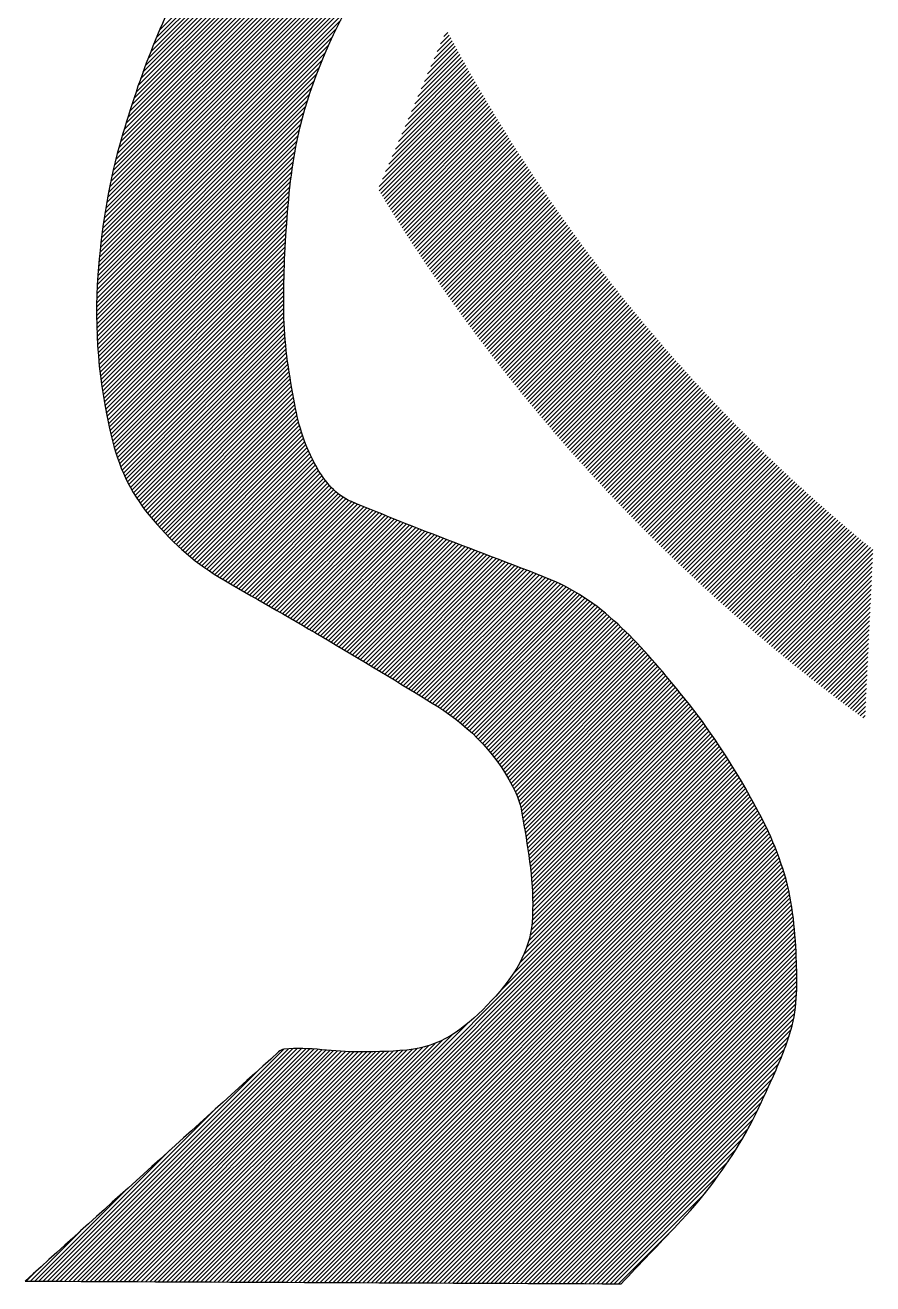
# Model space of a CAD drawing. Header units: inches. Extents: x 985 to 11353, y 526 to 2181.
# Drawn here: x 5984.98 to 5990.23, y 1156.38 to 1164.18 of the extents above; entities that cross this region are included whole.
import ezdxf

# ---------------------------------------------------------------- set-up
doc = ezdxf.new("R2010")
doc.units = ezdxf.units.IN
doc.header["$MEASUREMENT"] = 0
doc.layers.add('CABLE ROUTE FOR TOTAL PLANE-EMBED 2_DWG$0$SILICAGEL BORDER', color=7, linetype='Continuous')
doc.layers.add('ONDOCS', color=7, linetype='Continuous', lineweight=0)

# ---------------------------------------------------------------- blocks, each defined once
blk = doc.blocks.new('240A1')
at = {"layer": 'ONDOCS', "color": 7, "linetype": 'Continuous', "lineweight": -3, "ltscale": 100}
for p, q in [((1046096.3055, 286297.6423), (1046098.5078, 286299.8447)), ((1046096.3121, 286297.663), (1046098.4887, 286299.8396)), ((1046096.3189, 286297.684), (1046098.4695, 286299.8346)), ((1046096.326, 286297.7053), (1046098.4504, 286299.8297)), ((1046096.3334, 286297.7267), (1046098.4313, 286299.8247)), ((1046096.341, 286297.7485), (1046098.4121, 286299.8197)), ((1046096.3489, 286297.7705), (1046098.3929, 286299.8146)), ((1046096.3571, 286297.7929), (1046098.3736, 286299.8094)), ((1046096.3656, 286297.8156), (1046098.354, 286299.804)), ((1046096.3745, 286297.8386), (1046098.3344, 286299.7985)), ((1046096.3838, 286297.862), (1046098.3144, 286299.7927)), ((1046096.3935, 286297.8859), (1046098.2942, 286299.7866)), ((1046096.4037, 286297.9102), (1046098.2737, 286299.7802)), ((1046096.299, 286297.6217), (1046097.9543, 286299.277)), ((1046096.2928, 286297.6013), (1046097.8328, 286299.1413)), ((1046096.2867, 286297.5811), (1046097.7497, 286299.0441)), ((1046096.2808, 286297.5611), (1046097.6829, 286298.9632)), ((1046096.2751, 286297.5412), (1046097.6257, 286298.8918)), ((1046096.2696, 286297.5215), (1046097.5749, 286298.8269)), ((1046096.2643, 286297.5021), (1046097.5288, 286298.7666)), ((1046096.2593, 286297.483), (1046097.4862, 286298.7099)), ((1046096.2547, 286297.4642), (1046097.4466, 286298.6561)), ((1046096.2503, 286297.4457), (1046097.4093, 286298.6047)), ((1046096.2462, 286297.4274), (1046097.374, 286298.5552)), ((1046096.2423, 286297.4094), (1046097.3413, 286298.5084)), ((1046096.2386, 286297.3916), (1046097.311, 286298.464)), ((1046096.2352, 286297.374), (1046097.2828, 286298.4216)), ((1046096.232, 286297.3566), (1046097.2562, 286298.3809)), ((1046096.2289, 286297.3395), (1046097.2312, 286298.3417)), ((1046096.226, 286297.3224), (1046097.2074, 286298.3038)), ((1046096.2233, 286297.3056), (1046097.1848, 286298.267)), ((1046096.2208, 286297.2889), (1046097.1631, 286298.2312)), ((1046096.2161, 286297.256), (1046097.1224, 286298.1623)), ((1046096.2184, 286297.2724), (1046097.1424, 286298.1964)), ((1046096.214, 286297.2397), (1046097.1032, 286298.1289)), ((1046096.212, 286297.2236), (1046097.0847, 286298.0962)), ((1046096.2084, 286297.1917), (1046097.0493, 286298.0326)), ((1046096.2102, 286297.2076), (1046097.0667, 286298.0641)), ((1046096.2068, 286297.1759), (1046097.0326, 286298.0017)), ((1046096.2052, 286297.1602), (1046097.0168, 286297.9718)), ((1046096.2025, 286297.1292), (1046096.9882, 286297.9149)), ((1046096.2038, 286297.1446), (1046097.0021, 286297.9429)), ((1046096.2012, 286297.1138), (1046096.9753, 286297.8878)), ((1046097.3105, 286297.8146), (1046097.3705, 286297.8747)), ((1046097.3211, 286297.8394), (1046097.3656, 286297.8839)), ((1046097.3318, 286297.8642), (1046097.3606, 286297.8931)), ((1046097.3424, 286297.889), (1046097.3557, 286297.9023)), ((1046096.199, 286297.0833), (1046096.952, 286297.8362)), ((1046096.2001, 286297.0985), (1046096.9632, 286297.8616)), ((1046097.2572, 286297.6907), (1046097.3955, 286297.829)), ((1046097.2679, 286297.7155), (1046097.3905, 286297.8381)), ((1046097.2785, 286297.7403), (1046097.3855, 286297.8472)), ((1046097.2892, 286297.7651), (1046097.3805, 286297.8564)), ((1046097.2998, 286297.7899), (1046097.3755, 286297.8655)), ((1046096.1974, 286297.0534), (1046096.9317, 286297.7877)), ((1046096.1981, 286297.0683), (1046096.9415, 286297.8116)), ((1046097.204, 286297.5667), (1046097.4208, 286297.7836)), ((1046097.2146, 286297.5915), (1046097.4157, 286297.7926)), ((1046097.2253, 286297.6163), (1046097.4107, 286297.8017)), ((1046097.2359, 286297.6411), (1046097.4056, 286297.8108)), ((1046097.2466, 286297.6659), (1046097.4005, 286297.8199)), ((1046096.1963, 286297.024), (1046096.9143, 286297.742)), ((1046096.1968, 286297.0386), (1046096.9227, 286297.7645)), ((1046097.1614, 286297.4676), (1046097.4413, 286297.7475)), ((1046097.172, 286297.4923), (1046097.4362, 286297.7565)), ((1046097.1827, 286297.5171), (1046097.4311, 286297.7655)), ((1046097.1933, 286297.5419), (1046097.4259, 286297.7745)), ((1046096.196, 286297.0095), (1046096.9064, 286297.72)), ((1046097.1291, 286297.3787), (1046097.4621, 286297.7117)), ((1046097.1294, 286297.3932), (1046097.4569, 286297.7206)), ((1046097.1344, 286297.3699), (1046097.4673, 286297.7028)), ((1046097.1401, 286297.418), (1046097.4517, 286297.7296)), ((1046097.1507, 286297.4428), (1046097.4465, 286297.7385)), ((1046096.1957, 286296.9809), (1046096.8925, 286297.6777)), ((1046096.1958, 286296.9952), (1046096.8992, 286297.6986)), ((1046097.1398, 286297.3611), (1046097.4725, 286297.6939)), ((1046097.1452, 286297.3524), (1046097.4778, 286297.685)), ((1046097.1506, 286297.3436), (1046097.483, 286297.6761)), ((1046097.156, 286297.3349), (1046097.4883, 286297.6672)), ((1046097.1614, 286297.3261), (1046097.4936, 286297.6584)), ((1046096.1957, 286296.9668), (1046096.8862, 286297.6574)), ((1046096.1958, 286296.9528), (1046096.8805, 286297.6375)), ((1046096.1961, 286296.9389), (1046096.8752, 286297.618)), ((1046097.1668, 286297.3174), (1046097.4989, 286297.6495)), ((1046097.1722, 286297.3087), (1046097.5042, 286297.6407)), ((1046097.1777, 286297.3), (1046097.5095, 286297.6319)), ((1046097.1832, 286297.2914), (1046097.5149, 286297.6231)), ((1046096.1964, 286296.9252), (1046096.8703, 286297.599)), ((1046096.1969, 286296.9115), (1046096.8658, 286297.5803)), ((1046097.1886, 286297.2827), (1046097.5202, 286297.6143)), ((1046097.1941, 286297.2741), (1046097.5256, 286297.6055)), ((1046097.1996, 286297.2654), (1046097.531, 286297.5968)), ((1046097.2052, 286297.2568), (1046097.5364, 286297.588)), ((1046097.2107, 286297.2482), (1046097.5418, 286297.5793)), ((1046096.1975, 286296.8979), (1046096.8617, 286297.5621)), ((1046096.1982, 286296.8844), (1046096.8579, 286297.5442)), ((1046097.2162, 286297.2396), (1046097.5472, 286297.5706)), ((1046097.2218, 286297.231), (1046097.5527, 286297.5619)), ((1046097.2273, 286297.2224), (1046097.5581, 286297.5532)), ((1046097.2329, 286297.2138), (1046097.5636, 286297.5445)), ((1046097.2385, 286297.2053), (1046097.5691, 286297.5359)), ((1046096.1989, 286296.8711), (1046096.8544, 286297.5265)), ((1046096.1998, 286296.8578), (1046096.8512, 286297.5092)), ((1046096.2008, 286296.8446), (1046096.8482, 286297.4921)), ((1046097.2441, 286297.1968), (1046097.5746, 286297.5272)), ((1046097.2497, 286297.1882), (1046097.5801, 286297.5186)), ((1046097.2554, 286297.1797), (1046097.5856, 286297.51)), ((1046097.261, 286297.1712), (1046097.5911, 286297.5014)), ((1046097.2667, 286297.1627), (1046097.5967, 286297.4928)), ((1046096.2018, 286296.8316), (1046096.8455, 286297.4752)), ((1046096.203, 286296.8186), (1046096.843, 286297.4586)), ((1046097.2723, 286297.1543), (1046097.6023, 286297.4842)), ((1046097.278, 286297.1458), (1046097.6078, 286297.4756)), ((1046097.2837, 286297.1373), (1046097.6134, 286297.4671)), ((1046097.2894, 286297.1289), (1046097.619, 286297.4585)), ((1046096.2042, 286296.8057), (1046096.8407, 286297.4421)), ((1046096.2056, 286296.7928), (1046096.8385, 286297.4258)), ((1046096.207, 286296.7801), (1046096.8366, 286297.4097)), ((1046097.2951, 286297.1205), (1046097.6246, 286297.45)), ((1046097.3008, 286297.1121), (1046097.6303, 286297.4415)), ((1046097.3066, 286297.1037), (1046097.6359, 286297.433)), ((1046097.3123, 286297.0953), (1046097.6416, 286297.4245)), ((1046097.3181, 286297.0869), (1046097.6472, 286297.416)), ((1046096.2085, 286296.7675), (1046096.8347, 286297.3937)), ((1046096.2101, 286296.7549), (1046096.833, 286297.3779)), ((1046097.3239, 286297.0785), (1046097.6529, 286297.4076)), ((1046097.3297, 286297.0702), (1046097.6586, 286297.3991)), ((1046097.3355, 286297.0618), (1046097.6643, 286297.3907)), ((1046097.3413, 286297.0535), (1046097.6701, 286297.3823)), ((1046097.3471, 286297.0452), (1046097.6758, 286297.3739)), ((1046096.2117, 286296.7424), (1046096.8314, 286297.3621)), ((1046096.2135, 286296.73), (1046096.8299, 286297.3465)), ((1046096.2153, 286296.7177), (1046096.8285, 286297.3309)), ((1046097.353, 286297.0369), (1046097.6815, 286297.3655)), ((1046097.3588, 286297.0286), (1046097.6873, 286297.3571)), ((1046097.3647, 286297.0203), (1046097.6931, 286297.3487)), ((1046097.3705, 286297.0121), (1046097.6989, 286297.3404)), ((1046097.3764, 286297.0038), (1046097.7047, 286297.332)), ((1046096.2172, 286296.7055), (1046096.8272, 286297.3155)), ((1046096.2191, 286296.6933), (1046096.826, 286297.3001)), ((1046096.2212, 286296.6812), (1046096.8248, 286297.2848)), ((1046097.3823, 286296.9956), (1046097.7105, 286297.3237)), ((1046097.3882, 286296.9873), (1046097.7163, 286297.3154)), ((1046097.3942, 286296.9791), (1046097.7222, 286297.3071)), ((1046097.4001, 286296.9709), (1046097.728, 286297.2988)), ((1046097.4061, 286296.9627), (1046097.7339, 286297.2905)), ((1046096.2233, 286296.6691), (1046096.8237, 286297.2696)), ((1046096.2255, 286296.6572), (1046096.8226, 286297.2544)), ((1046097.412, 286296.9545), (1046097.7398, 286297.2823)), ((1046097.418, 286296.9464), (1046097.7457, 286297.274)), ((1046097.424, 286296.9382), (1046097.7516, 286297.2658)), ((1046097.43, 286296.9301), (1046097.7575, 286297.2576)), ((1046097.436, 286296.9219), (1046097.7634, 286297.2494)), ((1046096.2277, 286296.6453), (1046096.8216, 286297.2392)), ((1046096.2301, 286296.6335), (1046096.8207, 286297.2241)), ((1046096.2324, 286296.6217), (1046096.8198, 286297.2091)), ((1046097.442, 286296.9138), (1046097.7694, 286297.2412)), ((1046097.448, 286296.9057), (1046097.7753, 286297.233)), ((1046097.4541, 286296.8976), (1046097.7813, 286297.2248)), ((1046097.4601, 286296.8895), (1046097.7873, 286297.2167)), ((1046097.4662, 286296.8814), (1046097.7933, 286297.2085)), ((1046096.2349, 286296.6101), (1046096.819, 286297.1941)), ((1046096.2374, 286296.5984), (1046096.8182, 286297.1792)), ((1046096.24, 286296.5869), (1046096.8175, 286297.1644)), ((1046097.4723, 286296.8734), (1046097.7993, 286297.2004)), ((1046097.4784, 286296.8653), (1046097.8054, 286297.1923)), ((1046097.4845, 286296.8573), (1046097.8114, 286297.1842)), ((1046097.4906, 286296.8493), (1046097.8174, 286297.1761)), ((1046097.4967, 286296.8413), (1046097.8235, 286297.168)), ((1046097.5029, 286296.8333), (1046097.8296, 286297.16)), ((1046096.2427, 286296.5754), (1046096.8169, 286297.1496)), ((1046096.2454, 286296.564), (1046096.8163, 286297.1349)), ((1046096.2482, 286296.5527), (1046096.8158, 286297.1202)), ((1046097.509, 286296.8253), (1046097.8357, 286297.1519)), ((1046097.5152, 286296.8173), (1046097.8418, 286297.1439)), ((1046097.5214, 286296.8093), (1046097.8479, 286297.1359)), ((1046097.5276, 286296.8014), (1046097.854, 286297.1278)), ((1046097.5338, 286296.7934), (1046097.8602, 286297.1198)), ((1046096.2512, 286296.5415), (1046096.8153, 286297.1056)), ((1046096.2543, 286296.5305), (1046096.8149, 286297.0911)), ((1046096.2575, 286296.5196), (1046096.8146, 286297.0766)), ((1046097.54, 286296.7855), (1046097.8663, 286297.1119)), ((1046097.5462, 286296.7776), (1046097.8725, 286297.1039)), ((1046097.5524, 286296.7697), (1046097.8787, 286297.0959)), ((1046097.5587, 286296.7618), (1046097.8849, 286297.088)), ((1046097.565, 286296.7539), (1046097.8911, 286297.0801)), ((1046096.2609, 286296.5088), (1046096.8144, 286297.0622)), ((1046096.2645, 286296.4982), (1046096.8142, 286297.0479)), ((1046097.5712, 286296.7461), (1046097.8973, 286297.0721)), ((1046097.5775, 286296.7382), (1046097.9035, 286297.0642)), ((1046097.5838, 286296.7303), (1046097.9098, 286297.0563)), ((1046097.5901, 286296.7225), (1046097.9161, 286297.0484)), ((1046097.5964, 286296.7147), (1046097.9223, 286297.0406)), ((1046096.2681, 286296.4877), (1046096.8141, 286297.0337)), ((1046096.2719, 286296.4774), (1046096.8141, 286297.0195)), ((1046096.2759, 286296.4672), (1046096.8141, 286297.0054)), ((1046097.6028, 286296.7069), (1046097.9286, 286297.0327)), ((1046097.6091, 286296.6991), (1046097.9349, 286297.0249)), ((1046097.6155, 286296.6913), (1046097.9412, 286297.017)), ((1046097.6219, 286296.6835), (1046097.9476, 286297.0092)), ((1046097.6282, 286296.6758), (1046097.9539, 286297.0014)), ((1046097.6346, 286296.668), (1046097.9602, 286296.9936)), ((1046096.28, 286296.4571), (1046096.8142, 286296.9914)), ((1046096.2842, 286296.4472), (1046096.8144, 286296.9775)), ((1046096.2886, 286296.4374), (1046096.8147, 286296.9636)), ((1046097.641, 286296.6603), (1046097.9666, 286296.9859)), ((1046097.6474, 286296.6526), (1046097.973, 286296.9781)), ((1046097.6539, 286296.6448), (1046097.9794, 286296.9703)), ((1046097.6603, 286296.6371), (1046097.9858, 286296.9626)), ((1046097.6668, 286296.6295), (1046097.9922, 286296.9549)), ((1046096.2931, 286296.4278), (1046096.8151, 286296.9498)), ((1046096.2977, 286296.4183), (1046096.8156, 286296.9362)), ((1046096.3025, 286296.409), (1046096.8163, 286296.9228)), ((1046097.6732, 286296.6218), (1046097.9986, 286296.9472)), ((1046097.6797, 286296.6141), (1046098.0051, 286296.9395)), ((1046097.6862, 286296.6065), (1046098.0115, 286296.9318)), ((1046097.6927, 286296.5988), (1046098.018, 286296.9241)), ((1046097.6992, 286296.5912), (1046098.0244, 286296.9164)), ((1046096.3074, 286296.3998), (1046096.8172, 286296.9095)), ((1046096.3125, 286296.3907), (1046096.8181, 286296.8963)), ((1046096.3177, 286296.3817), (1046096.8193, 286296.8833)), ((1046096.323, 286296.3729), (1046096.8205, 286296.8704)), ((1046097.7057, 286296.5836), (1046098.0309, 286296.9088)), ((1046097.7123, 286296.576), (1046098.0374, 286296.9011)), ((1046097.7188, 286296.5684), (1046098.044, 286296.8935)), ((1046097.7254, 286296.5608), (1046098.0505, 286296.8859)), ((1046097.7319, 286296.5532), (1046098.057, 286296.8783)), ((1046097.7385, 286296.5456), (1046098.0636, 286296.8707)), ((1046096.3285, 286296.3643), (1046096.8218, 286296.8576)), ((1046096.3341, 286296.3557), (1046096.8233, 286296.8449)), ((1046096.3398, 286296.3473), (1046096.8248, 286296.8323)), ((1046097.7451, 286296.5381), (1046098.0702, 286296.8631)), ((1046097.7517, 286296.5306), (1046098.0767, 286296.8556)), ((1046097.7583, 286296.523), (1046098.0833, 286296.848)), ((1046097.765, 286296.5155), (1046098.0899, 286296.8405)), ((1046097.7716, 286296.508), (1046098.0966, 286296.833)), ((1046096.3457, 286296.339), (1046096.8264, 286296.8197)), ((1046096.3517, 286296.3309), (1046096.8281, 286296.8073)), ((1046096.3578, 286296.3228), (1046096.8299, 286296.7949)), ((1046097.7783, 286296.5005), (1046098.1032, 286296.8255)), ((1046097.7849, 286296.4931), (1046098.1098, 286296.818)), ((1046097.7916, 286296.4856), (1046098.1165, 286296.8105)), ((1046097.7983, 286296.4781), (1046098.1232, 286296.803)), ((1046097.805, 286296.4707), (1046098.1298, 286296.7955)), ((1046097.8117, 286296.4633), (1046098.1365, 286296.7881)), ((1046096.364, 286296.3149), (1046096.8317, 286296.7826)), ((1046096.3704, 286296.3071), (1046096.8336, 286296.7704)), ((1046096.3768, 286296.2994), (1046096.8356, 286296.7582)), ((1046096.3833, 286296.2918), (1046096.8376, 286296.746)), ((1046097.8184, 286296.4558), (1046098.1432, 286296.7807)), ((1046097.8252, 286296.4484), (1046098.15, 286296.7732)), ((1046097.8319, 286296.441), (1046098.1567, 286296.7658)), ((1046097.8387, 286296.4337), (1046098.1634, 286296.7584)), ((1046097.8454, 286296.4263), (1046098.1702, 286296.751)), ((1046097.8522, 286296.4189), (1046098.177, 286296.7437)), ((1046096.3899, 286296.2842), (1046096.8396, 286296.734)), ((1046096.3965, 286296.2766), (1046096.8417, 286296.7219)), ((1046096.4031, 286296.2692), (1046096.8438, 286296.7099)), ((1046097.859, 286296.4116), (1046098.1838, 286296.7363)), ((1046097.8658, 286296.4042), (1046098.1905, 286296.729)), ((1046097.8726, 286296.3969), (1046098.1974, 286296.7216)), ((1046097.8795, 286296.3896), (1046098.2042, 286296.7143)), ((1046097.8863, 286296.3823), (1046098.211, 286296.707)), ((1046096.4098, 286296.2617), (1046096.846, 286296.6979)), ((1046096.4166, 286296.2544), (1046096.8482, 286296.6859)), ((1046096.4235, 286296.2471), (1046096.8504, 286296.674)), ((1046096.4304, 286296.2399), (1046096.8526, 286296.6621)), ((1046097.8932, 286296.375), (1046098.2179, 286296.6997)), ((1046097.9, 286296.3677), (1046098.2247, 286296.6924)), ((1046097.9069, 286296.3605), (1046098.2316, 286296.6852)), ((1046097.9138, 286296.3532), (1046098.2385, 286296.6779)), ((1046097.9207, 286296.346), (1046098.2454, 286296.6707)), ((1046097.9276, 286296.3387), (1046098.2523, 286296.6634)), ((1046096.4374, 286296.2327), (1046096.855, 286296.6504)), ((1046096.4445, 286296.2257), (1046096.8576, 286296.6388)), ((1046096.4516, 286296.2187), (1046096.8603, 286296.6273)), ((1046097.9345, 286296.3315), (1046098.2592, 286296.6562)), ((1046097.9415, 286296.3243), (1046098.2661, 286296.649)), ((1046097.9484, 286296.3171), (1046098.2731, 286296.6418)), ((1046097.9554, 286296.3099), (1046098.2801, 286296.6346)), ((1046097.9623, 286296.3028), (1046098.287, 286296.6275)), ((1046097.9693, 286296.2956), (1046098.294, 286296.6203)), ((1046096.4588, 286296.2117), (1046096.8631, 286296.616)), ((1046096.4661, 286296.2049), (1046096.8661, 286296.6049)), ((1046096.4735, 286296.1981), (1046096.8693, 286296.5939)), ((1046096.481, 286296.1914), (1046096.8726, 286296.5831)), ((1046097.9763, 286296.2885), (1046098.301, 286296.6132)), ((1046097.9833, 286296.2813), (1046098.308, 286296.606)), ((1046097.9903, 286296.2742), (1046098.315, 286296.5989)), ((1046097.9974, 286296.2671), (1046098.3221, 286296.5918)), ((1046098.0044, 286296.26), (1046098.3291, 286296.5847)), ((1046098.0115, 286296.2529), (1046098.3362, 286296.5776)), ((1046096.4885, 286296.1848), (1046096.876, 286296.5724)), ((1046096.4961, 286296.1783), (1046096.8797, 286296.5618)), ((1046096.5038, 286296.1719), (1046096.8834, 286296.5515)), ((1046096.5116, 286296.1655), (1046096.8873, 286296.5412)), ((1046098.0185, 286296.2458), (1046098.3433, 286296.5706)), ((1046098.0256, 286296.2387), (1046098.3504, 286296.5635)), ((1046098.0327, 286296.2317), (1046098.3575, 286296.5565)), ((1046098.0398, 286296.2246), (1046098.3646, 286296.5494)), ((1046098.0469, 286296.2176), (1046098.3717, 286296.5424)), ((1046096.5195, 286296.1593), (1046096.8914, 286296.5312)), ((1046096.5275, 286296.1531), (1046096.8956, 286296.5212)), ((1046096.5355, 286296.147), (1046096.9, 286296.5115)), ((1046096.5437, 286296.141), (1046096.9045, 286296.5018)), ((1046098.054, 286296.2106), (1046098.3788, 286296.5354)), ((1046098.0611, 286296.2036), (1046098.386, 286296.5284)), ((1046098.0683, 286296.1966), (1046098.3931, 286296.5214)), ((1046098.0754, 286296.1896), (1046098.4003, 286296.5145)), ((1046098.0826, 286296.1826), (1046098.4075, 286296.5075)), ((1046098.0898, 286296.1757), (1046098.4147, 286296.5006)), ((1046096.552, 286296.1351), (1046096.9091, 286296.4923)), ((1046096.5603, 286296.1294), (1046096.9139, 286296.483)), ((1046096.5688, 286296.1237), (1046096.9188, 286296.4738)), ((1046096.5773, 286296.1181), (1046096.9239, 286296.4647)), ((1046096.5859, 286296.1126), (1046096.9291, 286296.4558)), ((1046098.097, 286296.1687), (1046098.4219, 286296.4937)), ((1046098.1042, 286296.1618), (1046098.4292, 286296.4867)), ((1046098.1114, 286296.1549), (1046098.4364, 286296.4798)), ((1046098.1186, 286296.1479), (1046098.4436, 286296.4729)), ((1046098.1259, 286296.141), (1046098.4509, 286296.4661)), ((1046098.1331, 286296.1341), (1046098.4582, 286296.4592)), ((1046096.5947, 286296.1072), (1046096.9346, 286296.447)), ((1046096.6035, 286296.1019), (1046096.9402, 286296.4385)), ((1046096.6124, 286296.0966), (1046096.946, 286296.4302)), ((1046096.6213, 286296.0914), (1046096.952, 286296.4221)), ((1046096.6302, 286296.0861), (1046096.9583, 286296.4142)), ((1046098.1404, 286296.1273), (1046098.4655, 286296.4524)), ((1046098.1477, 286296.1204), (1046098.4728, 286296.4455)), ((1046098.155, 286296.1135), (1046098.4801, 286296.4387)), ((1046098.1622, 286296.1067), (1046098.4874, 286296.4319)), ((1046098.1696, 286296.0999), (1046098.4948, 286296.4251)), ((1046098.1769, 286296.093), (1046098.5021, 286296.4183)), ((1046098.1842, 286296.0862), (1046098.5095, 286296.4115)), ((1046096.6391, 286296.0809), (1046096.9649, 286296.4066)), ((1046096.6481, 286296.0757), (1046096.9716, 286296.3993)), ((1046096.657, 286296.0705), (1046096.9787, 286296.3922)), ((1046096.6659, 286296.0653), (1046096.9861, 286296.3854)), ((1046096.6749, 286296.0601), (1046096.9938, 286296.379)), ((1046096.6839, 286296.0549), (1046097.0018, 286296.3729)), ((1046098.1916, 286296.0794), (1046098.5169, 286296.4047)), ((1046098.1989, 286296.0727), (1046098.5242, 286296.398)), ((1046098.2063, 286296.0659), (1046098.5317, 286296.3913)), ((1046098.2137, 286296.0591), (1046098.5391, 286296.3845)), ((1046098.2211, 286296.0524), (1046098.5465, 286296.3778)), ((1046098.2285, 286296.0456), (1046098.5539, 286296.3711)), ((1046096.6928, 286296.0497), (1046097.0102, 286296.3671)), ((1046096.7018, 286296.0446), (1046097.019, 286296.3618)), ((1046096.7108, 286296.0394), (1046097.0283, 286296.3569)), ((1046096.7197, 286296.0342), (1046097.038, 286296.3525)), ((1046096.7287, 286296.0291), (1046097.048, 286296.3484)), ((1046096.7377, 286296.0239), (1046097.058, 286296.3442)), ((1046096.7467, 286296.0187), (1046097.068, 286296.3401)), ((1046096.7557, 286296.0136), (1046097.0781, 286296.336)), ((1046096.7647, 286296.0084), (1046097.0881, 286296.3319)), ((1046098.2359, 286296.0389), (1046098.5614, 286296.3644)), ((1046098.2433, 286296.0322), (1046098.5689, 286296.3577)), ((1046098.2507, 286296.0255), (1046098.5763, 286296.3511)), ((1046098.2582, 286296.0188), (1046098.5838, 286296.3444)), ((1046098.2657, 286296.0121), (1046098.5913, 286296.3378)), ((1046098.2731, 286296.0054), (1046098.5989, 286296.3312)), ((1046096.7737, 286296.0033), (1046097.0982, 286296.3278)), ((1046096.7826, 286295.9981), (1046097.1082, 286296.3237)), ((1046096.7916, 286295.993), (1046097.1183, 286296.3196)), ((1046096.8006, 286295.9878), (1046097.1284, 286296.3156)), ((1046096.8096, 286295.9827), (1046097.1385, 286296.3115)), ((1046096.8186, 286295.9775), (1046097.1486, 286296.3075)), ((1046096.8276, 286295.9724), (1046097.1587, 286296.3035)), ((1046096.8366, 286295.9672), (1046097.1688, 286296.2994)), ((1046096.8456, 286295.9621), (1046097.1789, 286296.2954)), ((1046096.8545, 286295.9569), (1046097.189, 286296.2914)), ((1046096.8635, 286295.9517), (1046097.1992, 286296.2874)), ((1046098.2806, 286295.9988), (1046098.6064, 286296.3246)), ((1046098.2881, 286295.9921), (1046098.6139, 286296.318)), ((1046098.2956, 286295.9855), (1046098.6215, 286296.3114)), ((1046098.3031, 286295.9789), (1046098.6291, 286296.3048)), ((1046098.3107, 286295.9723), (1046098.6366, 286296.2982)), ((1046098.3182, 286295.9657), (1046098.6442, 286296.2917)), ((1046096.8725, 286295.9465), (1046097.2093, 286296.2834)), ((1046096.8814, 286295.9414), (1046097.2194, 286296.2794)), ((1046096.8904, 286295.9362), (1046097.2296, 286296.2754)), ((1046096.8993, 286295.931), (1046097.2397, 286296.2714)), ((1046096.9082, 286295.9258), (1046097.2499, 286296.2674)), ((1046096.9172, 286295.9205), (1046097.26, 286296.2634)), ((1046096.9261, 286295.9153), (1046097.2702, 286296.2594)), ((1046096.935, 286295.9101), (1046097.2804, 286296.2554)), ((1046096.9439, 286295.9048), (1046097.2905, 286296.2515)), ((1046096.9528, 286295.8996), (1046097.3007, 286296.2475)), ((1046098.3258, 286295.9591), (1046098.6518, 286296.2852)), ((1046098.3333, 286295.9525), (1046098.6595, 286296.2786)), ((1046098.3409, 286295.946), (1046098.6671, 286296.2721)), ((1046098.3485, 286295.9394), (1046098.6747, 286296.2656)), ((1046098.3561, 286295.9329), (1046098.6824, 286296.2592)), ((1046098.3637, 286295.9264), (1046098.6901, 286296.2527)), ((1046098.3714, 286295.9198), (1046098.6978, 286296.2462)), ((1046096.9617, 286295.8943), (1046097.3108, 286296.2435)), ((1046096.9706, 286295.8891), (1046097.321, 286296.2395)), ((1046096.9795, 286295.8838), (1046097.3312, 286296.2355)), ((1046096.9883, 286295.8786), (1046097.3414, 286296.2316)), ((1046096.9972, 286295.8733), (1046097.3516, 286296.2276)), ((1046097.0061, 286295.868), (1046097.3618, 286296.2237)), ((1046097.015, 286295.8628), (1046097.372, 286296.2198)), ((1046097.0238, 286295.8575), (1046097.3822, 286296.2159)), ((1046097.0327, 286295.8522), (1046097.3925, 286296.212)), ((1046097.0416, 286295.8469), (1046097.4027, 286296.2081)), ((1046097.0504, 286295.8417), (1046097.4129, 286296.2042)), ((1046098.379, 286295.9133), (1046098.7054, 286296.2398)), ((1046098.3867, 286295.9068), (1046098.7132, 286296.2333)), ((1046098.3943, 286295.9004), (1046098.7209, 286296.2269)), ((1046098.402, 286295.8939), (1046098.7286, 286296.2205)), ((1046098.4097, 286295.8874), (1046098.7364, 286296.2141)), ((1046098.4174, 286295.881), (1046098.7441, 286296.2077)), ((1046097.0593, 286295.8364), (1046097.4232, 286296.2003)), ((1046097.0681, 286295.8311), (1046097.4334, 286296.1964)), ((1046097.077, 286295.8258), (1046097.4437, 286296.1925)), ((1046097.0858, 286295.8205), (1046097.4539, 286296.1886)), ((1046097.0947, 286295.8152), (1046097.4642, 286296.1847)), ((1046097.1035, 286295.8099), (1046097.4745, 286296.1808)), ((1046097.1123, 286295.8046), (1046097.4847, 286296.177)), ((1046097.1212, 286295.7993), (1046097.495, 286296.1731)), ((1046097.13, 286295.7939), (1046097.5052, 286296.1692)), ((1046097.1388, 286295.7886), (1046097.5155, 286296.1653)), ((1046098.4251, 286295.8746), (1046098.7519, 286296.2014)), ((1046098.4328, 286295.8681), (1046098.7597, 286296.195)), ((1046098.4405, 286295.8617), (1046098.7601, 286296.1813)), ((1046098.4483, 286295.8553), (1046098.7594, 286296.1664)), ((1046097.1476, 286295.7833), (1046097.5257, 286296.1614)), ((1046097.1564, 286295.778), (1046097.536, 286296.1575)), ((1046097.1652, 286295.7726), (1046097.5462, 286296.1536)), ((1046097.174, 286295.7673), (1046097.5564, 286296.1497)), ((1046097.1828, 286295.7619), (1046097.5666, 286296.1457)), ((1046097.1916, 286295.7566), (1046097.5769, 286296.1418)), ((1046097.2004, 286295.7512), (1046097.5871, 286296.1379)), ((1046097.2092, 286295.7459), (1046097.5972, 286296.1339)), ((1046097.218, 286295.7405), (1046097.6074, 286296.13)), ((1046097.2267, 286295.7351), (1046097.6176, 286296.126)), ((1046097.2355, 286295.7297), (1046097.6278, 286296.122)), ((1046098.4561, 286295.849), (1046098.7587, 286296.1516)), ((1046098.4638, 286295.8426), (1046098.758, 286296.1367)), ((1046098.4716, 286295.8362), (1046098.7573, 286296.1219)), ((1046097.2443, 286295.7244), (1046097.6379, 286296.118)), ((1046097.253, 286295.719), (1046097.648, 286296.114)), ((1046097.2618, 286295.7136), (1046097.6582, 286296.11)), ((1046097.2705, 286295.7082), (1046097.6683, 286296.1059)), ((1046097.2792, 286295.7028), (1046097.6783, 286296.1019)), ((1046097.288, 286295.6974), (1046097.6884, 286296.0978)), ((1046097.2967, 286295.6919), (1046097.6985, 286296.0937)), ((1046097.3054, 286295.6865), (1046097.7084, 286296.0895)), ((1046097.3141, 286295.6811), (1046097.7182, 286296.0852)), ((1046097.3228, 286295.6756), (1046097.7278, 286296.0807)), ((1046098.4794, 286295.8299), (1046098.7566, 286296.107)), ((1046098.4872, 286295.8235), (1046098.7559, 286296.0922)), ((1046097.3315, 286295.6702), (1046097.7373, 286296.076)), ((1046097.34, 286295.6646), (1046097.7467, 286296.0713)), ((1046097.3485, 286295.6589), (1046097.756, 286296.0664)), ((1046097.3568, 286295.6531), (1046097.7651, 286296.0613)), ((1046097.3651, 286295.6472), (1046097.7741, 286296.0562)), ((1046097.3733, 286295.6412), (1046097.783, 286296.0509)), ((1046097.3813, 286295.6351), (1046097.7917, 286296.0456)), ((1046097.3893, 286295.629), (1046097.8004, 286296.0401)), ((1046098.495, 286295.8172), (1046098.7552, 286296.0774)), ((1046098.5028, 286295.8109), (1046098.7544, 286296.0625)), ((1046098.5107, 286295.8046), (1046098.7537, 286296.0477)), ((1046097.3971, 286295.6227), (1046097.8089, 286296.0345)), ((1046097.4049, 286295.6163), (1046097.8174, 286296.0288)), ((1046097.4126, 286295.6098), (1046097.8257, 286296.023)), ((1046097.4201, 286295.6033), (1046097.834, 286296.0171)), ((1046097.4276, 286295.5966), (1046097.8422, 286296.0111)), ((1046097.435, 286295.5898), (1046097.8502, 286296.0051)), ((1046097.4422, 286295.5829), (1046097.8582, 286295.9989)), ((1046098.5185, 286295.7983), (1046098.753, 286296.0328)), ((1046098.5264, 286295.792), (1046098.7523, 286296.018)), ((1046098.5343, 286295.7858), (1046098.7516, 286296.0031)), ((1046097.4494, 286295.576), (1046097.8661, 286295.9927)), ((1046097.4565, 286295.5689), (1046097.8739, 286295.9863)), ((1046097.4634, 286295.5617), (1046097.8817, 286295.9799)), ((1046097.4703, 286295.5544), (1046097.8893, 286295.9735)), ((1046097.477, 286295.547), (1046097.8969, 286295.9669)), ((1046097.4837, 286295.5395), (1046097.9044, 286295.9603)), ((1046098.5422, 286295.7795), (1046098.7509, 286295.9883)), ((1046098.5501, 286295.7733), (1046098.7502, 286295.9734)), ((1046098.558, 286295.767), (1046098.7495, 286295.9586)), ((1046097.4902, 286295.5319), (1046097.9119, 286295.9536)), ((1046097.4966, 286295.5242), (1046097.9193, 286295.9468)), ((1046097.503, 286295.5164), (1046097.9266, 286295.94)), ((1046097.5092, 286295.5084), (1046097.9339, 286295.9331)), ((1046097.5153, 286295.5004), (1046097.9411, 286295.9262)), ((1046097.5212, 286295.4922), (1046097.9482, 286295.9192)), ((1046098.5659, 286295.7608), (1046098.7488, 286295.9437)), ((1046098.5738, 286295.7546), (1046098.7481, 286295.9289)), ((1046098.5818, 286295.7484), (1046098.7474, 286295.914)), ((1046097.5271, 286295.4839), (1046097.9553, 286295.9122)), ((1046097.5329, 286295.4756), (1046097.9624, 286295.9051)), ((1046097.5385, 286295.467), (1046097.9694, 286295.8979)), ((1046097.544, 286295.4584), (1046097.9763, 286295.8907)), ((1046097.5494, 286295.4497), (1046097.9832, 286295.8835)), ((1046097.5547, 286295.4408), (1046097.9901, 286295.8762)), ((1046098.5898, 286295.7422), (1046098.7467, 286295.8992)), ((1046098.5977, 286295.7361), (1046098.746, 286295.8843)), ((1046097.5598, 286295.4318), (1046097.9969, 286295.8689)), ((1046097.5648, 286295.4227), (1046098.0036, 286295.8615)), ((1046097.5697, 286295.4134), (1046098.0104, 286295.8541)), ((1046097.5745, 286295.404), (1046098.0171, 286295.8467)), ((1046097.5791, 286295.3945), (1046098.0238, 286295.8392)), ((1046097.5835, 286295.3848), (1046098.0304, 286295.8317)), ((1046098.6057, 286295.7299), (1046098.7453, 286295.8695)), ((1046098.6137, 286295.7238), (1046098.7446, 286295.8546)), ((1046098.6217, 286295.7176), (1046098.7439, 286295.8398)), ((1046097.5875, 286295.3747), (1046098.037, 286295.8241)), ((1046097.5911, 286295.3641), (1046098.0436, 286295.8166)), ((1046097.5943, 286295.3531), (1046098.0501, 286295.809)), ((1046097.5971, 286295.3418), (1046098.0566, 286295.8014)), ((1046097.5995, 286295.3301), (1046098.0631, 286295.7937)), ((1046098.6297, 286295.7115), (1046098.7431, 286295.8249)), ((1046098.6378, 286295.7054), (1046098.7424, 286295.8101)), ((1046098.6458, 286295.6993), (1046098.7417, 286295.7952)), ((1046097.6018, 286295.3182), (1046098.0696, 286295.7861)), ((1046097.6038, 286295.3061), (1046098.0761, 286295.7784)), ((1046097.6058, 286295.294), (1046098.0825, 286295.7707)), ((1046097.6079, 286295.2819), (1046098.089, 286295.763)), ((1046097.61, 286295.2699), (1046098.0954, 286295.7553)), ((1046097.612, 286295.2578), (1046098.1018, 286295.7475)), ((1046098.6539, 286295.6932), (1046098.741, 286295.7804)), ((1046098.6619, 286295.6872), (1046098.7403, 286295.7655)), ((1046098.67, 286295.6811), (1046098.7396, 286295.7507)), ((1046097.6141, 286295.2456), (1046098.1082, 286295.7398)), ((1046097.6161, 286295.2335), (1046098.1146, 286295.732)), ((1046097.618, 286295.2213), (1046098.121, 286295.7243)), ((1046097.6199, 286295.209), (1046098.1273, 286295.7165)), ((1046097.6217, 286295.1967), (1046098.1337, 286295.7087)), ((1046098.6781, 286295.675), (1046098.7389, 286295.7358)), ((1046098.6862, 286295.669), (1046098.7382, 286295.721)), ((1046098.6943, 286295.663), (1046098.7375, 286295.7061)), ((1046097.6235, 286295.1844), (1046098.14, 286295.7009)), ((1046097.6252, 286295.1719), (1046098.1463, 286295.693)), ((1046097.6268, 286295.1594), (1046098.1525, 286295.6851)), ((1046097.6283, 286295.1468), (1046098.1587, 286295.6772)), ((1046097.6297, 286295.134), (1046098.1649, 286295.6692)), ((1046098.7025, 286295.657), (1046098.7368, 286295.6913)), ((1046098.7106, 286295.651), (1046098.7361, 286295.6764)), ((1046097.6311, 286295.1212), (1046098.171, 286295.6612)), ((1046097.6323, 286295.1083), (1046098.1771, 286295.6531)), ((1046097.6333, 286295.0952), (1046098.1832, 286295.6451)), ((1046097.6343, 286295.082), (1046098.1892, 286295.637)), ((1046097.6351, 286295.0687), (1046098.1952, 286295.6288)), ((1046098.7188, 286295.645), (1046098.7354, 286295.6616)), ((1046098.7269, 286295.639), (1046098.7347, 286295.6467)), ((1046097.6357, 286295.0551), (1046098.2012, 286295.6206)), ((1046097.6361, 286295.0414), (1046098.2071, 286295.6124)), ((1046097.6361, 286294.999), (1046098.2247, 286295.5876)), ((1046097.6363, 286295.0275), (1046098.213, 286295.6042)), ((1046097.6363, 286295.0133), (1046098.2189, 286295.5959)), ((1046097.6279, 286294.92), (1046098.2533, 286295.5455)), ((1046097.6312, 286294.9375), (1046098.2477, 286295.554)), ((1046097.6334, 286294.9539), (1046098.242, 286295.5624)), ((1046097.6347, 286294.9693), (1046098.2363, 286295.5708)), ((1046097.6355, 286294.9843), (1046098.2305, 286295.5792)), ((1046097.5712, 286294.7926), (1046098.2812, 286295.5026)), ((1046097.5928, 286294.8284), (1046098.2757, 286295.5112)), ((1046097.6066, 286294.8564), (1046098.2701, 286295.5199)), ((1046097.6162, 286294.8801), (1046098.2646, 286295.5284)), ((1046097.623, 286294.901), (1046098.259, 286295.537)), ((1046096.5826, 286293.7758), (1046098.2921, 286295.4852)), ((1046096.5967, 286293.7758), (1046098.2975, 286295.4765)), ((1046096.6108, 286293.7757), (1046098.3028, 286295.4677)), ((1046096.6249, 286293.7756), (1046098.3082, 286295.4589)), ((1046097.526, 286294.7333), (1046098.2866, 286295.4939)), ((1046096.639, 286293.7756), (1046098.3135, 286295.4501)), ((1046096.653, 286293.7755), (1046098.3188, 286295.4413)), ((1046096.6671, 286293.7754), (1046098.3241, 286295.4324)), ((1046096.6812, 286293.7754), (1046098.3293, 286295.4235)), ((1046096.6953, 286293.7753), (1046098.3345, 286295.4145)), ((1046096.7093, 286293.7752), (1046098.3397, 286295.4056)), ((1046096.7234, 286293.7752), (1046098.3448, 286295.3966)), ((1046096.7375, 286293.7751), (1046098.35, 286295.3876)), ((1046096.7516, 286293.7751), (1046098.3551, 286295.3785)), ((1046096.7657, 286293.775), (1046098.3601, 286295.3695)), ((1046096.7797, 286293.7749), (1046098.3652, 286295.3604)), ((1046096.7938, 286293.7749), (1046098.3702, 286295.3512)), ((1046096.8079, 286293.7748), (1046098.3751, 286295.342)), ((1046096.822, 286293.7747), (1046098.38, 286295.3328)), ((1046096.8361, 286293.7747), (1046098.3849, 286295.3235)), ((1046096.8501, 286293.7746), (1046098.3897, 286295.3142)), ((1046096.8642, 286293.7745), (1046098.3945, 286295.3048)), ((1046096.8783, 286293.7745), (1046098.3992, 286295.2954)), ((1046096.8924, 286293.7744), (1046098.4039, 286295.2859)), ((1046096.9064, 286293.7743), (1046098.4085, 286295.2764)), ((1046096.9205, 286293.7743), (1046098.413, 286295.2668)), ((1046096.9346, 286293.7742), (1046098.4175, 286295.2571)), ((1046096.9487, 286293.7742), (1046098.4219, 286295.2473)), ((1046096.9628, 286293.7741), (1046098.4262, 286295.2375)), ((1046096.9768, 286293.774), (1046098.4304, 286295.2276)), ((1046096.9909, 286293.774), (1046098.4346, 286295.2176)), ((1046097.005, 286293.7739), (1046098.4387, 286295.2076)), ((1046097.0191, 286293.7738), (1046098.4427, 286295.1974)), ((1046097.0332, 286293.7738), (1046098.4466, 286295.1872)), ((1046097.0472, 286293.7737), (1046098.4504, 286295.1769)), ((1046097.0613, 286293.7736), (1046098.4542, 286295.1665)), ((1046097.0754, 286293.7736), (1046098.4578, 286295.156)), ((1046097.0895, 286293.7735), (1046098.4613, 286295.1454)), ((1046097.1035, 286293.7735), (1046098.4648, 286295.1347)), ((1046097.1176, 286293.7734), (1046098.4681, 286295.1238)), ((1046097.1317, 286293.7733), (1046098.4712, 286295.1128)), ((1046097.1458, 286293.7733), (1046098.4742, 286295.1017)), ((1046097.1599, 286293.7732), (1046098.4771, 286295.0904)), ((1046097.1739, 286293.7731), (1046098.4798, 286295.079)), ((1046097.188, 286293.7731), (1046098.4824, 286295.0675)), ((1046097.2021, 286293.773), (1046098.4849, 286295.0558)), ((1046097.2162, 286293.7729), (1046098.4872, 286295.044)), ((1046097.2303, 286293.7729), (1046098.4894, 286295.032)), ((1046097.2443, 286293.7728), (1046098.4914, 286295.0199)), ((1046097.2584, 286293.7728), (1046098.4933, 286295.0077)), ((1046097.2725, 286293.7727), (1046098.4951, 286294.9953)), ((1046097.2866, 286293.7726), (1046098.4967, 286294.9828)), ((1046097.3006, 286293.7726), (1046098.4982, 286294.9702)), ((1046097.3147, 286293.7725), (1046098.4996, 286294.9574)), ((1046097.3288, 286293.7724), (1046098.5009, 286294.9445)), ((1046097.3429, 286293.7724), (1046098.5021, 286294.9316)), ((1046097.357, 286293.7723), (1046098.5031, 286294.9185)), ((1046097.371, 286293.7722), (1046098.5041, 286294.9053)), ((1046097.3851, 286293.7722), (1046098.5049, 286294.892)), ((1046097.3992, 286293.7721), (1046098.5057, 286294.8786)), ((1046097.4133, 286293.7721), (1046098.5064, 286294.8652)), ((1046097.4273, 286293.772), (1046098.507, 286294.8516)), ((1046097.4414, 286293.7719), (1046098.5075, 286294.838)), ((1046097.4555, 286293.7719), (1046098.508, 286294.8244)), ((1046097.4696, 286293.7718), (1046098.5085, 286294.8107)), ((1046097.4837, 286293.7717), (1046098.5088, 286294.7969)), ((1046097.4977, 286293.7717), (1046098.509, 286294.783)), ((1046097.5118, 286293.7716), (1046098.5091, 286294.7689)), ((1046097.5259, 286293.7715), (1046098.5089, 286294.7546)), ((1046097.54, 286293.7715), (1046098.5086, 286294.7401)), ((1046097.5541, 286293.7714), (1046098.5079, 286294.7253)), ((1046097.5681, 286293.7714), (1046098.507, 286294.7102)), ((1046097.5822, 286293.7713), (1046098.5057, 286294.6947)), ((1046097.5963, 286293.7712), (1046098.5039, 286294.6788)), ((1046096.5686, 286293.7759), (1046097.4249, 286294.6322)), ((1046097.6104, 286293.7712), (1046098.5015, 286294.6623)), ((1046097.6244, 286293.7711), (1046098.4985, 286294.6451)), ((1046097.6385, 286293.771), (1046098.4946, 286294.6271)), ((1046096.5545, 286293.7759), (1046097.3723, 286294.5938)), ((1046097.6526, 286293.771), (1046098.4896, 286294.608)), ((1046097.6667, 286293.7709), (1046098.4835, 286294.5878)), ((1046096.0477, 286293.7782), (1046096.814, 286294.5445)), ((1046096.0617, 286293.7782), (1046096.8294, 286294.5458)), ((1046096.0758, 286293.7781), (1046096.8442, 286294.5465)), ((1046096.0899, 286293.778), (1046096.8586, 286294.5468)), ((1046096.104, 286293.778), (1046096.8727, 286294.5467)), ((1046096.1181, 286293.7779), (1046096.8865, 286294.5463)), ((1046096.1321, 286293.7779), (1046096.9, 286294.5457)), ((1046096.1462, 286293.7778), (1046096.9134, 286294.5449)), ((1046096.1603, 286293.7777), (1046096.9266, 286294.544)), ((1046096.1744, 286293.7777), (1046096.9397, 286294.543)), ((1046096.1884, 286293.7776), (1046096.9528, 286294.5419)), ((1046096.2025, 286293.7775), (1046096.9658, 286294.5408)), ((1046096.4559, 286293.7764), (1046097.2216, 286294.542)), ((1046096.47, 286293.7763), (1046097.2377, 286294.544)), ((1046096.4841, 286293.7763), (1046097.2544, 286294.5466)), ((1046096.4982, 286293.7762), (1046097.2724, 286294.5504)), ((1046096.5123, 286293.7761), (1046097.2921, 286294.556)), ((1046096.5263, 286293.7761), (1046097.3141, 286294.5639)), ((1046096.5404, 286293.776), (1046097.3399, 286294.5755)), ((1046097.6808, 286293.7708), (1046098.4765, 286294.5666)), ((1046097.6948, 286293.7708), (1046098.4684, 286294.5444)), ((1046096.2166, 286293.7775), (1046096.9789, 286294.5398)), ((1046096.2307, 286293.7774), (1046096.992, 286294.5387)), ((1046096.2448, 286293.7773), (1046097.0052, 286294.5378)), ((1046096.2588, 286293.7773), (1046097.0185, 286294.537)), ((1046096.2729, 286293.7772), (1046097.032, 286294.5363)), ((1046096.287, 286293.7772), (1046097.0457, 286294.5359)), ((1046096.3011, 286293.7771), (1046097.0597, 286294.5357)), ((1046096.3152, 286293.777), (1046097.0739, 286294.5358)), ((1046096.3292, 286293.777), (1046097.0882, 286294.5359)), ((1046096.3433, 286293.7769), (1046097.1025, 286294.536)), ((1046096.3574, 286293.7768), (1046097.1168, 286294.5362)), ((1046096.3715, 286293.7768), (1046097.1312, 286294.5365)), ((1046096.3855, 286293.7767), (1046097.1458, 286294.5369)), ((1046096.3996, 286293.7766), (1046097.1605, 286294.5375)), ((1046096.4137, 286293.7766), (1046097.1753, 286294.5382)), ((1046096.4278, 286293.7765), (1046097.1905, 286294.5392)), ((1046096.4419, 286293.7765), (1046097.2058, 286294.5404)), ((1046097.7089, 286293.7707), (1046098.4594, 286294.5212)), ((1046096.0336, 286293.7783), (1046096.7343, 286294.479)), ((1046097.723, 286293.7707), (1046098.4493, 286294.4969)), ((1046097.7371, 286293.7706), (1046098.4383, 286294.4719)), ((1046097.7512, 286293.7705), (1046098.4268, 286294.4461)), ((1046097.7652, 286293.7705), (1046098.415, 286294.4203)), ((1046097.7793, 286293.7704), (1046098.4033, 286294.3944)), ((1046096.0195, 286293.7784), (1046096.5866, 286294.3455)), ((1046097.7934, 286293.7703), (1046098.3912, 286294.3681)), ((1046097.8075, 286293.7703), (1046098.3785, 286294.3413)), ((1046097.8215, 286293.7702), (1046098.3648, 286294.3134)), ((1046097.8356, 286293.7701), (1046098.3494, 286294.2839)), ((1046097.8497, 286293.7701), (1046098.3315, 286294.2519)), ((1046096.0054, 286293.7784), (1046096.4389, 286294.2119)), ((1046097.8638, 286293.77), (1046098.3093, 286294.2155)), ((1046097.8779, 286293.77), (1046098.2828, 286294.1749)), ((1046097.8919, 286293.7699), (1046098.2502, 286294.1282)), ((1046095.9913, 286293.7785), (1046096.2912, 286294.0783)), ((1046097.906, 286293.7698), (1046098.2058, 286294.0696)), ((1046095.9773, 286293.7786), (1046096.1435, 286293.9448)), ((1046097.9201, 286293.7698), (1046098.0994, 286293.949)), ((1046095.9632, 286293.7786), (1046095.9958, 286293.8112))]:
    blk.add_line(p, q, dxfattribs=at)
blk.add_open_spline([(1046095.9597, 286293.7787), (1046096.6159, 286293.7757), (1046097.272, 286293.7727), (1046097.9282, 286293.7698), (1046097.9905, 286293.8351), (1046098.0529, 286293.9004), (1046098.1152, 286293.9657), (1046098.1927, 286294.0469), (1046098.2607, 286294.1365), (1046098.3201, 286294.2329), (1046098.3622, 286294.3014), (1046098.3938, 286294.3736), (1046098.427, 286294.4467), (1046098.4509, 286294.4993), (1046098.4731, 286294.5505), (1046098.4893, 286294.607), (1046098.5121, 286294.6862), (1046098.5104, 286294.7676), (1046098.5071, 286294.8475), (1046098.5031, 286294.946), (1046098.494, 286295.0442), (1046098.4626, 286295.1414), (1046098.4315, 286295.2378), (1046098.3878, 286295.3222), (1046098.3379, 286295.4086), (1046098.274, 286295.5194), (1046098.2058, 286295.621), (1046098.1241, 286295.7204), (1046098.0014, 286295.8698), (1046097.8725, 286296.0227), (1046097.6966, 286296.0945), (1046097.5665, 286296.1475), (1046097.4351, 286296.1947), (1046097.3047, 286296.2459), (1046097.2154, 286296.281), (1046097.1263, 286296.3157), (1046097.0375, 286296.3528), (1046096.9869, 286296.3739), (1046096.9495, 286296.4186), (1046096.9217, 286296.4686), (1046096.8848, 286296.5347), (1046096.8636, 286296.6018), (1046096.8504, 286296.6734), (1046096.8329, 286296.7683), (1046096.8171, 286296.8629), (1046096.8148, 286296.9585), (1046096.8123, 286297.0623), (1046096.8163, 286297.1664), (1046096.8237, 286297.2702), (1046096.8314, 286297.378), (1046096.8425, 286297.4847), (1046096.8682, 286297.5909), (1046096.9057, 286297.7454), (1046096.9701, 286297.8877), (1046097.0464, 286298.0273), (1046097.15, 286298.2168), (1046097.2602, 286298.3957), (1046097.3849, 286298.5706), (1046097.5514, 286298.8044), (1046097.7261, 286299.0257), (1046097.9193, 286299.2387), (1046098.0559, 286299.3893), (1046098.1968, 286299.5355), (1046098.3646, 286299.6484), (1046098.4748, 286299.7225), (1046098.5877, 286299.7907), (1046098.6992, 286299.8624), (1046098.7035, 286299.8652), (1046098.7098, 286299.8685), (1046098.712, 286299.8711), (1046098.7387, 286299.9022), (1046098.5856, 286299.8655), (1046098.526, 286299.8495), (1046098.3828, 286299.8112), (1046098.2353, 286299.7789), (1046098.0974, 286299.7107), (1046097.8932, 286299.6098), (1046097.7172, 286299.4827), (1046097.5452, 286299.3366), (1046097.3194, 286299.1449), (1046097.1146, 286298.9464), (1046096.9217, 286298.722), (1046096.7638, 286298.5384), (1046096.6288, 286298.3477), (1046096.512, 286298.1342), (1046096.4057, 286297.94), (1046096.3316, 286297.7417), (1046096.2715, 286297.5285), (1046096.2315, 286297.3867), (1046096.2108, 286297.244), (1046096.2002, 286297.101), (1046096.1871, 286296.924), (1046096.2022, 286296.744), (1046096.2448, 286296.5666), (1046096.2675, 286296.4716), (1046096.3053, 286296.3859), (1046096.3695, 286296.3082), (1046096.4386, 286296.2246), (1046096.5122, 286296.1561), (1046096.601, 286296.1034), (1046096.7134, 286296.0367), (1046096.8272, 286295.9736), (1046096.9395, 286295.9074), (1046097.0681, 286295.8316), (1046097.1955, 286295.7552), (1046097.3225, 286295.6758), (1046097.4317, 286295.6076), (1046097.5242, 286295.5121), (1046097.5808, 286295.3908), (1046097.5971, 286295.3561), (1046097.6012, 286295.3202), (1046097.6076, 286295.2839), (1046097.626, 286295.1779), (1046097.6423, 286295.0694), (1046097.6343, 286294.9633), (1046097.6271, 286294.8674), (1046097.5749, 286294.7846), (1046097.5007, 286294.705), (1046097.4231, 286294.6217), (1046097.3436, 286294.559), (1046097.2424, 286294.5446), (1046097.183, 286294.5362), (1046097.1236, 286294.5362), (1046097.0642, 286294.5357), (1046096.9811, 286294.5351), (1046096.8979, 286294.5528), (1046096.8148, 286294.5446), (1046096.8082, 286294.544), (1046096.8019, 286294.5402), (1046096.797, 286294.5357), (1046096.5179, 286294.2834), (1046096.2388, 286294.031), (1046095.9598, 286293.7786)], degree=3, knots=[0, 0, 0, 0, 0.282273, 0.282273, 0.282273, 0.286842, 0.286842, 0.286842, 0.292521, 0.292521, 0.292521, 0.296552, 0.296552, 0.296552, 0.299454, 0.299454, 0.299454, 0.303521, 0.303521, 0.303521, 0.308536, 0.308536, 0.308536, 0.313509, 0.313509, 0.313509, 0.319885, 0.319885, 0.319885, 0.329467, 0.329467, 0.329467, 0.336554, 0.336554, 0.336554, 0.341408, 0.341408, 0.341408, 0.34417, 0.34417, 0.34417, 0.347829, 0.347829, 0.347829, 0.352673, 0.352673, 0.352673, 0.357934, 0.357934, 0.357934, 0.363394, 0.363394, 0.363394, 0.371345, 0.371345, 0.371345, 0.382142, 0.382142, 0.382142, 0.396572, 0.396572, 0.396572, 0.406779, 0.406779, 0.406779, 0.413478, 0.413478, 0.413478, 0.413739, 0.413739, 0.413739, 0.416897, 0.416897, 0.416897, 0.424496, 0.424496, 0.424496, 0.435746, 0.435746, 0.435746, 0.450513, 0.450513, 0.450513, 0.462599, 0.462599, 0.462599, 0.473591, 0.473591, 0.473591, 0.480902, 0.480902, 0.480902, 0.489947, 0.489947, 0.489947, 0.494785, 0.494785, 0.494785, 0.5, 0.5, 0.5, 0.551101, 0.551101, 0.551101, 0.609581, 0.609581, 0.609581, 0.65984, 0.65984, 0.65984, 0.674235, 0.674235, 0.674235, 0.716277, 0.716277, 0.716277, 0.754274, 0.754274, 0.754274, 0.793996, 0.793996, 0.793996, 0.817301, 0.817301, 0.817301, 0.849908, 0.849908, 0.849908, 0.852511, 0.852511, 0.852511, 1, 1, 1, 1], dxfattribs=at)

msp = doc.modelspace()

# ---------------------------------------------------------------- block references
at = {"layer": 'CABLE ROUTE FOR TOTAL PLANE-EMBED 2_DWG$0$SILICAGEL BORDER', "color": 7, "xscale": 1.875, "yscale": 1.875, "zscale": 1.875}
msp.add_blockref('240A1', (-1955444.9443, -535644.4358), dxfattribs=at)

doc.saveas('drawing.dxf')
